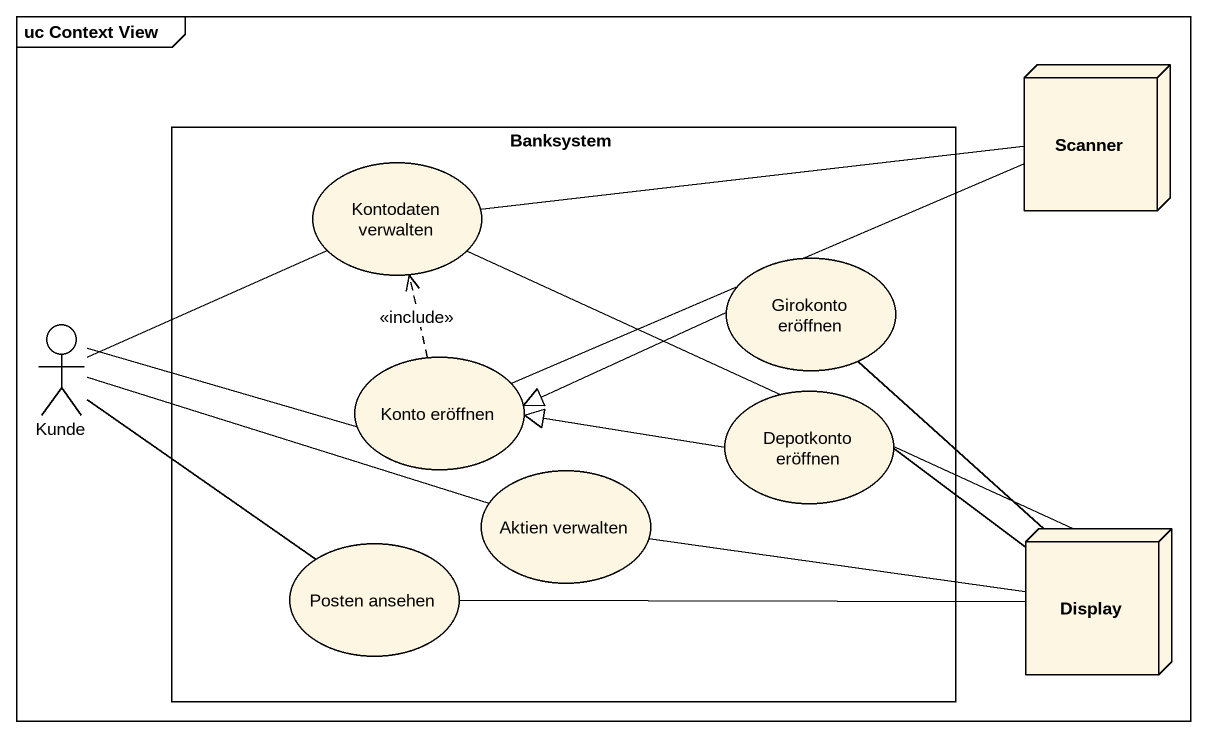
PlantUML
@startuml
mainframe uc Context View
node Scanner
rectangle Banksystem {
  usecase "Kontodaten verwalten" as Kontodaten_verwalten
  usecase "Girokonto eröffnen" as Girokonto_eröffnen
  usecase "Konto eröffnen" as Konto_eröffnen
  usecase "Depotkonto eröffnen" as Depotkonto_eröffnen
  usecase "Aktien verwalten" as Aktien_verwalten
  usecase "Posten ansehen" as Posten_ansehen
}
actor Kunde
node Display
Kontodaten_verwalten -right- Scanner
Kontodaten_verwalten -left- Kunde
Kontodaten_verwalten -right- Display
Girokonto_eröffnen -left-|> Konto_eröffnen
Girokonto_eröffnen -- Display
Kunde -right- Konto_eröffnen
Kunde -- Posten_ansehen
Konto_eröffnen -right- Scanner
Konto_eröffnen .up.> Kontodaten_verwalten : <<include>>
Depotkonto_eröffnen -left-|> Konto_eröffnen
Depotkonto_eröffnen -right- Display
Aktien_verwalten -left- Kunde
Aktien_verwalten -right- Display
Posten_ansehen -right- Display
@enduml
